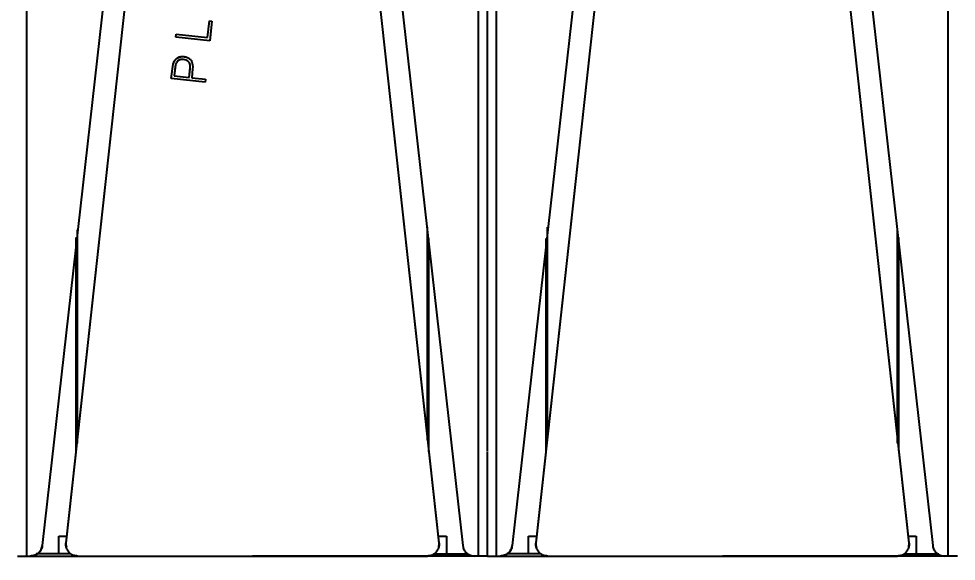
# Model space of a CAD drawing. Header units: millimetres. Extents: x 10782 to 23587, y 24555 to 29687.
# Drawn here: x 17165 to 17963, y 27637 to 28098 of the extents above; entities that cross this region are included whole.
import ezdxf

# ---------------------------------------------------------------- set-up
doc = ezdxf.new("R2010")
doc.units = ezdxf.units.MM
doc.header["$LTSCALE"] = 3
doc.layers.add('DomyÅ›lny', color=7, linetype='Continuous')
doc.styles.get("Standard").update_dxf_attribs({"font": 'arial.ttf'})
doc.dimstyles.new('MATEUSZ', dxfattribs={"dimtxt": 35, "dimasz": 16, "dimexe": 0.18, "dimexo": 0.0625, "dimgap": 0.09, "dimtad": 0, "dimdec": 0, "dimdsep": 46, "dimtxsty": 'Standard', "dimblk": 'DOT', "dimcen": 0.09, "dimse1": 1, "dimse2": 1, "dimadec": 0, "dimazin": 0, "dimtfac": 1, "dimtdec": 0, "dimtofl": 0, "dimtmove": 0, "dimatfit": 3, "dimfxl": 1, "dimtolj": 1, "dimtzin": 0, "dimlwd": 9, "dimlwe": 9, "dimarcsym": 0})

# ---------------------------------------------------------------- blocks, each defined once
blk = doc.blocks.new('_Dot')
at = {"color": 0, "linetype": 'ByBlock', "lineweight": -2}
blk.add_line((-0.5, 0), (-1, 0), dxfattribs=at)
at = {"color": 0, "linetype": 'ByBlock', "const_width": 0.5}
blk.add_lwpolyline([(-0.25, 0, 1), (0.25, 0, 1)], format="xyb", close=True, dxfattribs=at)
blk = doc.blocks.new('*D37')
at = {"color": 0, "lineweight": 9, "transparency": 16777216}
for p, q in [((16779.82, 27395.24), (17513.17, 27395.24)), ((18347.82, 27395.24), (17614.46, 27395.24))]:
    blk.add_line(p, q, dxfattribs=at)
at = {"layer": 'Defpoints', "color": 0, "transparency": 16777216}
for p in [(16763.82, 27641.16), (18363.82, 27641.16), (18363.82, 27395.24)]:
    blk.add_point(p, dxfattribs=at)
at = {"color": 0, "lineweight": 9, "transparency": 16777216, "xscale": 16, "yscale": 16, "zscale": 16, "rotation": 180}
blk.add_blockref('_Dot', (16763.82, 27395.24), dxfattribs=at)
at = {"color": 0, "lineweight": 9, "transparency": 16777216, "xscale": 16, "yscale": 16, "zscale": 16}
blk.add_blockref('_Dot', (18363.82, 27395.24), dxfattribs=at)
at = {"color": 0, "transparency": 16777216, "insert": (17563.82, 27395.24), "char_height": 35, "attachment_point": 5}
blk.add_mtext('\\A1;1600', dxfattribs=at)
blk = doc.blocks.new('*D38')
at = {"color": 0, "lineweight": 9, "transparency": 16777216}
for p, q in [((16779.82, 27504.17), (16928.14, 27504.17)), ((17148.61, 27504.17), (17000.3, 27504.17))]:
    blk.add_line(p, q, dxfattribs=at)
at = {"layer": 'Defpoints', "color": 0, "transparency": 16777216}
for p in [(16763.82, 27641.16), (17164.61, 27641.16), (17164.61, 27504.17)]:
    blk.add_point(p, dxfattribs=at)
at = {"color": 0, "lineweight": 9, "transparency": 16777216, "xscale": 16, "yscale": 16, "zscale": 16, "rotation": 180}
blk.add_blockref('_Dot', (16763.82, 27504.17), dxfattribs=at)
at = {"color": 0, "lineweight": 9, "transparency": 16777216, "xscale": 16, "yscale": 16, "zscale": 16}
blk.add_blockref('_Dot', (17164.61, 27504.17), dxfattribs=at)
at = {"color": 0, "transparency": 16777216, "insert": (16964.22, 27504.17), "char_height": 35, "attachment_point": 5}
blk.add_mtext('\\A1;401', dxfattribs=at)

msp = doc.modelspace()

# ---------------------------------------------------------------- linework, layer by layer
at = {"layer": 'DomyÅ›lny'}
for p, q in [((17171.58, 27641.16), (17171.58, 28349.95)), ((17556.06, 27641.16), (17556.06, 28349.95)), ((17571.58, 27641.16), (17571.58, 28349.95)), ((17956.06, 27641.16), (17956.06, 28349.95)), ((17277.31, 28312.19), (17205.01, 27652.36)), ((17277.31, 28312.06), (17205.01, 27652.23)), ((17522.62, 27652.36), (17450.32, 28312.19)), ((17522.62, 27652.23), (17450.32, 28312.06)), ((17677.31, 28312.19), (17605.01, 27652.36)), ((17677.31, 28312.06), (17605.01, 27652.23)), ((17922.62, 27652.36), (17850.32, 28312.19)), ((17922.62, 27652.23), (17850.32, 28312.06)), ((17257.49, 28294.24), (17184.82, 27650.04)), ((17470.14, 28294.24), (17542.82, 27650.04)), ((17657.49, 28294.24), (17584.82, 27650.04)), ((17870.14, 28294.24), (17942.82, 27650.04)), ((17563.82, 27932.78), (17563.82, 28118.27)), ((17325.57, 28082.54), (17327.13, 28096.74)), ((17325.57, 28082.47), (17327.13, 28096.67)), ((17327.13, 28096.74), (17329.18, 28096.51)), ((17327.13, 28096.67), (17329.18, 28096.45)), ((17329.18, 28096.51), (17327.36, 28079.87)), ((17329.18, 28096.45), (17327.36, 28079.8)), ((17298.55, 28083.01), (17298.82, 28085.46)), ((17298.55, 28082.94), (17298.82, 28085.39)), ((17327.36, 28079.8), (17298.55, 28082.94)), ((17298.82, 28085.46), (17325.57, 28082.54)), ((17298.82, 28085.39), (17325.57, 28082.47)), ((17325.57, 28082.54), (17325.57, 28082.47)), ((17297.03, 28049.96), (17309.97, 28048.55)), ((17297.03, 28049.96), (17297.03, 28049.9)), ((17297.03, 28049.9), (17309.97, 28048.49)), ((17312.94, 28057.55), (17312.94, 28057.49)), ((17323.5, 28044.55), (17294.69, 28047.7)), ((17309.97, 28048.55), (17309.97, 28048.49)), ((17312.03, 28048.33), (17323.76, 28047.05)), ((17312.03, 28048.26), (17323.76, 28046.98)), ((17323.76, 28047.05), (17323.5, 28044.62)), ((17323.76, 28046.98), (17323.5, 28044.55)), ((17323.76, 28047.05), (17323.76, 28046.98)), ((17563.82, 27924.46), (17563.82, 27932.42)), ((17563.82, 27738.61), (17563.82, 27924.1)), ((17214.82, 27737.16), (17214.82, 27918.68)), ((17512.82, 27740.05), (17512.82, 27921.21)), ((17614.82, 27740.05), (17614.82, 27921.21)), ((17912.82, 27737.16), (17912.82, 27918.68)), ((17213.82, 27730.65), (17213.82, 27912.17)), ((17513.82, 27729.93), (17513.82, 27911.45)), ((17613.82, 27729.93), (17613.82, 27911.45)), ((17913.82, 27730.65), (17913.82, 27912.17)), ((17563.82, 27730.29), (17563.82, 27738.25)), ((17563.82, 27721.97), (17563.82, 27729.93)), ((17563.82, 27641.16), (17563.82, 27721.61)), ((17198.82, 27643.16), (17198.82, 27658.16)), ((17198.82, 27658.16), (17205.66, 27658.16)), ((17521.97, 27658.16), (17528.82, 27658.16)), ((17528.82, 27658.16), (17528.82, 27643.16)), ((17598.82, 27643.16), (17598.82, 27658.16)), ((17598.82, 27658.16), (17605.66, 27658.16)), ((17921.97, 27658.16), (17928.82, 27658.16)), ((17928.82, 27658.16), (17928.82, 27643.16)), ((17208.95, 27643.16), (17179.63, 27643.16)), ((17518.69, 27643.16), (17546.75, 27643.16)), ((17608.95, 27643.16), (17580.88, 27643.16)), ((17918.69, 27643.16), (17948.01, 27643.16)), ((17171.58, 27641.16), (17174.88, 27641.16)), ((17174.79, 27641.16), (17363.82, 27641.16)), ((17214.95, 27641.16), (17512.68, 27641.16)), ((17552.84, 27641.16), (17363.82, 27641.16)), ((17556.06, 27641.16), (17552.75, 27641.16)), ((17571.58, 27641.16), (17574.88, 27641.16)), ((17574.79, 27641.16), (17763.82, 27641.16)), ((17614.95, 27641.16), (17912.68, 27641.16)), ((17952.84, 27641.16), (17763.82, 27641.16)), ((17956.06, 27641.16), (17952.75, 27641.16))]:
    msp.add_line(p, q, dxfattribs=at)
for points in [[(17294.69, 28047.76, 0), (17296.21, 28059.94, 0), (17296.71, 28061.36, 0), (17297.37, 28062.63, 0), (17298.19, 28063.73, 0), (17299.16, 28064.67, 0), (17299.69, 28065.06, 0), (17300.25, 28065.41, 0), (17300.84, 28065.7, 0), (17301.45, 28065.94, 0), (17302.76, 28066.25, 0), (17304.18, 28066.36, 0), (17305.71, 28066.26, 0), (17307.17, 28065.97, 0), (17308.48, 28065.51, 0), (17309.63, 28064.87, 0), (17310.14, 28064.49, 0), (17310.61, 28064.06, 0), (17311.04, 28063.59, 0), (17311.44, 28063.08, 0), (17311.79, 28062.53, 0), (17312.09, 28061.94, 0), (17312.56, 28060.65, 0), (17312.84, 28059.2, 0), (17312.94, 28057.61, 0), (17312.85, 28055.86, 0), (17312.03, 28048.33, 0)], [(17294.69, 28047.7, 0), (17296.21, 28059.87, 0), (17296.71, 28061.3, 0), (17297.37, 28062.56, 0), (17298.19, 28063.66, 0), (17299.16, 28064.6, 0), (17299.69, 28065, 0), (17300.25, 28065.34, 0), (17300.84, 28065.63, 0), (17301.45, 28065.87, 0), (17302.76, 28066.19, 0), (17304.18, 28066.3, 0), (17305.71, 28066.19, 0), (17307.17, 28065.9, 0), (17308.48, 28065.44, 0), (17309.63, 28064.81, 0), (17310.14, 28064.42, 0), (17310.61, 28064, 0), (17311.04, 28063.53, 0), (17311.44, 28063.02, 0), (17311.79, 28062.46, 0), (17312.09, 28061.87, 0), (17312.56, 28060.58, 0), (17312.84, 28059.14, 0), (17312.94, 28057.54, 0), (17312.85, 28055.8, 0), (17312.03, 28048.26, 0)], [(17309.97, 28048.49, 0), (17310.49, 28053.23, 0), (17310.75, 28055.6, 0), (17310.86, 28056.95, 0), (17310.81, 28058.24, 0), (17310.61, 28059.41, 0), (17310.25, 28060.44, 0), (17310.02, 28060.91, 0), (17309.74, 28061.35, 0), (17309.42, 28061.76, 0), (17309.08, 28062.13, 0), (17308.7, 28062.47, 0), (17308.29, 28062.77, 0), (17307.84, 28063.03, 0), (17307.37, 28063.26, 0), (17306.32, 28063.6, 0), (17305.15, 28063.8, 0), (17303.96, 28063.84, 0), (17302.86, 28063.72, 0), (17302.34, 28063.59, 0), (17301.85, 28063.42, 0), (17301.37, 28063.21, 0), (17300.92, 28062.96, 0), (17300.49, 28062.67, 0), (17300.08, 28062.33, 0), (17299.7, 28061.96, 0), (17299.36, 28061.55, 0), (17299.05, 28061.1, 0), (17298.53, 28060.09, 0), (17298.14, 28058.94, 0), (17297.88, 28057.63, 0), (17297.03, 28049.9, 0)], [(17298.14, 28059, 0), (17297.03, 28049.96, 0)], [(17309.97, 28048.55, 0), (17310.57, 28054.01, 0), (17310.85, 28056.9, 0), (17310.8, 28058.38, 0), (17310.7, 28059.06, 0), (17310.55, 28059.7, 0)], [(17205.01, 27652.36, 0), (17204.95, 27651.42, 0), (17204.99, 27650.47, 0), (17205.11, 27649.52, 0), (17205.33, 27648.58, 0)], [(17214.95, 27641.16, 0), (17213.93, 27641.22, 0), (17212.89, 27641.38, 0), (17211.87, 27641.65, 0), (17210.88, 27642.03, 0), (17209.93, 27642.51, 0), (17209.04, 27643.09, 0), (17208.23, 27643.75, 0), (17207.51, 27644.48, 0), (17206.86, 27645.28, 0), (17206.29, 27646.16, 0), (17205.81, 27647.1, 0), (17205.43, 27648.09, 0), (17205.16, 27649.12, 0), (17205, 27650.16, 0), (17204.95, 27651.2, 0), (17205.01, 27652.23, 0)], [(17522.62, 27652.23, 0), (17522.68, 27651.2, 0), (17522.64, 27650.16, 0), (17522.48, 27649.12, 0), (17522.2, 27648.09, 0), (17521.83, 27647.1, 0), (17521.35, 27646.16, 0), (17520.78, 27645.28, 0), (17520.13, 27644.48, 0), (17519.4, 27643.75, 0), (17518.59, 27643.09, 0), (17517.71, 27642.51, 0), (17516.76, 27642.03, 0), (17515.77, 27641.65, 0), (17514.75, 27641.38, 0), (17513.71, 27641.22, 0), (17512.68, 27641.16, 0)], [(17522.32, 27648.6, 0), (17522.53, 27649.54, 0), (17522.65, 27650.48, 0), (17522.68, 27651.43, 0), (17522.62, 27652.36, 0)], [(17605.01, 27652.36, 0), (17604.95, 27651.32, 0), (17605, 27650.26, 0), (17605.17, 27649.2, 0), (17605.45, 27648.16, 0)], [(17614.95, 27641.16, 0), (17613.93, 27641.22, 0), (17612.89, 27641.38, 0), (17611.87, 27641.65, 0), (17610.88, 27642.03, 0), (17609.93, 27642.51, 0), (17609.04, 27643.09, 0), (17608.23, 27643.75, 0), (17607.51, 27644.48, 0), (17606.86, 27645.28, 0), (17606.29, 27646.16, 0), (17605.81, 27647.1, 0), (17605.43, 27648.09, 0), (17605.16, 27649.12, 0), (17605, 27650.16, 0), (17604.95, 27651.2, 0), (17605.01, 27652.23, 0)], [(17922.62, 27652.23, 0), (17922.68, 27651.2, 0), (17922.64, 27650.16, 0), (17922.48, 27649.12, 0), (17922.2, 27648.09, 0), (17921.83, 27647.1, 0), (17921.35, 27646.16, 0), (17920.78, 27645.28, 0), (17920.13, 27644.48, 0), (17919.4, 27643.75, 0), (17918.59, 27643.09, 0), (17917.71, 27642.51, 0), (17916.76, 27642.03, 0), (17915.77, 27641.65, 0), (17914.75, 27641.38, 0), (17913.71, 27641.22, 0), (17912.68, 27641.16, 0)], [(17922.4, 27648.91, 0), (17922.57, 27649.78, 0), (17922.66, 27650.64, 0), (17922.62, 27652.36, 0)], [(17184.82, 27650.04, 0), (17184.67, 27649.12, 0), (17184.44, 27648.21, 0), (17184.12, 27647.34, 0), (17183.73, 27646.5, 0), (17183.26, 27645.7, 0), (17182.73, 27644.96, 0), (17182.13, 27644.27, 0), (17181.47, 27643.64, 0), (17180.76, 27643.07, 0), (17180, 27642.57, 0), (17179.21, 27642.15, 0), (17178.38, 27641.79, 0), (17177.53, 27641.52, 0), (17176.66, 27641.32, 0), (17175.79, 27641.2, 0), (17174.88, 27641.16, 0)], [(17174.88, 27641.16, 0), (17175.82, 27641.21, 0), (17176.75, 27641.34, 0), (17177.66, 27641.56, 0), (17178.53, 27641.85, 0), (17179.38, 27642.23, 0), (17180.18, 27642.68, 0), (17180.93, 27643.2, 0), (17181.63, 27643.78, 0), (17182.27, 27644.43, 0), (17182.85, 27645.12, 0), (17183.36, 27645.86, 0), (17183.8, 27646.65, 0), (17184.17, 27647.45, 0), (17184.47, 27648.3, 0), (17184.68, 27649.15, 0), (17184.82, 27650.04, 0)], [(17542.82, 27650.04, 0), (17542.97, 27649.12, 0), (17543.2, 27648.21, 0), (17543.52, 27647.34, 0), (17543.91, 27646.5, 0), (17544.38, 27645.7, 0), (17544.91, 27644.96, 0), (17545.51, 27644.27, 0), (17546.17, 27643.64, 0), (17546.88, 27643.07, 0), (17547.64, 27642.57, 0), (17548.43, 27642.15, 0), (17549.26, 27641.79, 0), (17550.1, 27641.52, 0), (17550.98, 27641.32, 0), (17551.85, 27641.2, 0), (17552.75, 27641.16, 0)], [(17584.82, 27650.04, 0), (17584.67, 27649.12, 0), (17584.44, 27648.21, 0), (17584.12, 27647.34, 0), (17583.73, 27646.5, 0), (17583.26, 27645.7, 0), (17582.73, 27644.96, 0), (17582.13, 27644.27, 0), (17581.47, 27643.64, 0), (17580.76, 27643.07, 0), (17580, 27642.57, 0), (17579.21, 27642.15, 0), (17578.38, 27641.79, 0), (17577.53, 27641.52, 0), (17576.66, 27641.32, 0), (17575.79, 27641.2, 0), (17574.88, 27641.16, 0)], [(17574.88, 27641.16, 0), (17575.82, 27641.21, 0), (17576.75, 27641.34, 0), (17577.66, 27641.56, 0), (17578.53, 27641.85, 0), (17579.38, 27642.23, 0), (17580.18, 27642.68, 0), (17580.93, 27643.2, 0), (17581.63, 27643.78, 0), (17582.27, 27644.43, 0), (17582.85, 27645.12, 0), (17583.36, 27645.86, 0), (17583.8, 27646.65, 0), (17584.17, 27647.45, 0), (17584.47, 27648.3, 0), (17584.68, 27649.15, 0), (17584.82, 27650.04, 0)], [(17942.82, 27650.04, 0), (17942.97, 27649.12, 0), (17943.2, 27648.21, 0), (17943.52, 27647.34, 0), (17943.91, 27646.5, 0), (17944.38, 27645.7, 0), (17944.91, 27644.96, 0), (17945.51, 27644.27, 0), (17946.17, 27643.64, 0), (17946.88, 27643.07, 0), (17947.64, 27642.57, 0), (17948.43, 27642.15, 0), (17949.26, 27641.79, 0), (17950.1, 27641.52, 0), (17950.98, 27641.32, 0), (17951.85, 27641.2, 0), (17952.75, 27641.16, 0)], [(17163.82, 27641.16, 0), (17163.82, 27641.16, 0), (17163.82, 27641.16, 0), (17163.82, 27641.16, 0), (17163.82, 27641.16, 0), (17163.82, 27641.16, 0), (17163.82, 27641.16, 0), (17163.82, 27641.16, 0), (17163.82, 27641.16, 0), (17163.82, 27641.16, 0), (17163.82, 27641.16, 0), (17163.83, 27641.16, 0), (17163.97, 27641.16, 0), (17164.61, 27641.16, 0), (17171.58, 27641.16, 0)], [(17563.82, 27641.16, 0), (17563.82, 27641.16, 0), (17563.82, 27641.16, 0), (17563.82, 27641.16, 0), (17563.82, 27641.16, 0), (17563.82, 27641.16, 0), (17563.82, 27641.16, 0), (17563.82, 27641.16, 0), (17563.82, 27641.16, 0), (17563.82, 27641.16, 0), (17563.82, 27641.16, 0), (17563.8, 27641.16, 0), (17563.67, 27641.16, 0), (17563.02, 27641.16, 0), (17556.06, 27641.16, 0)], [(17563.82, 27641.16, 0), (17563.82, 27641.16, 0), (17563.82, 27641.16, 0), (17563.82, 27641.16, 0), (17563.82, 27641.16, 0), (17563.82, 27641.16, 0), (17563.82, 27641.16, 0), (17563.82, 27641.16, 0), (17563.82, 27641.16, 0), (17563.82, 27641.16, 0), (17563.82, 27641.16, 0), (17563.83, 27641.16, 0), (17563.97, 27641.16, 0), (17564.61, 27641.16, 0), (17571.58, 27641.16, 0)], [(17963.82, 27641.16, 0), (17963.82, 27641.16, 0), (17963.82, 27641.16, 0), (17963.82, 27641.16, 0), (17963.82, 27641.16, 0), (17963.82, 27641.16, 0), (17963.82, 27641.16, 0), (17963.82, 27641.16, 0), (17963.82, 27641.16, 0), (17963.82, 27641.16, 0), (17963.82, 27641.16, 0), (17963.8, 27641.16, 0), (17963.67, 27641.16, 0), (17963.02, 27641.16, 0), (17956.06, 27641.16, 0)]]:
    msp.add_polyline3d(points, dxfattribs=at)

# ---------------------------------------------------------------- dimensions: what is measured, and where the dimension line sits
for base, p2, picture, middle in [((18363.82, 27395.24), (18363.82, 27641.16), '*D37', (17563.82, 27395.24)), ((17164.61, 27504.17), (17164.61, 27641.16), '*D38', (16964.22, 27504.17))]:
    dim = msp.add_linear_dim(base=base, p1=(16763.82, 27641.16), p2=p2, dimstyle='MATEUSZ')
    dim.commit()
    dim.dimension.update_dxf_attribs({"geometry": picture, "text_midpoint": middle})

doc.saveas('drawing.dxf')
